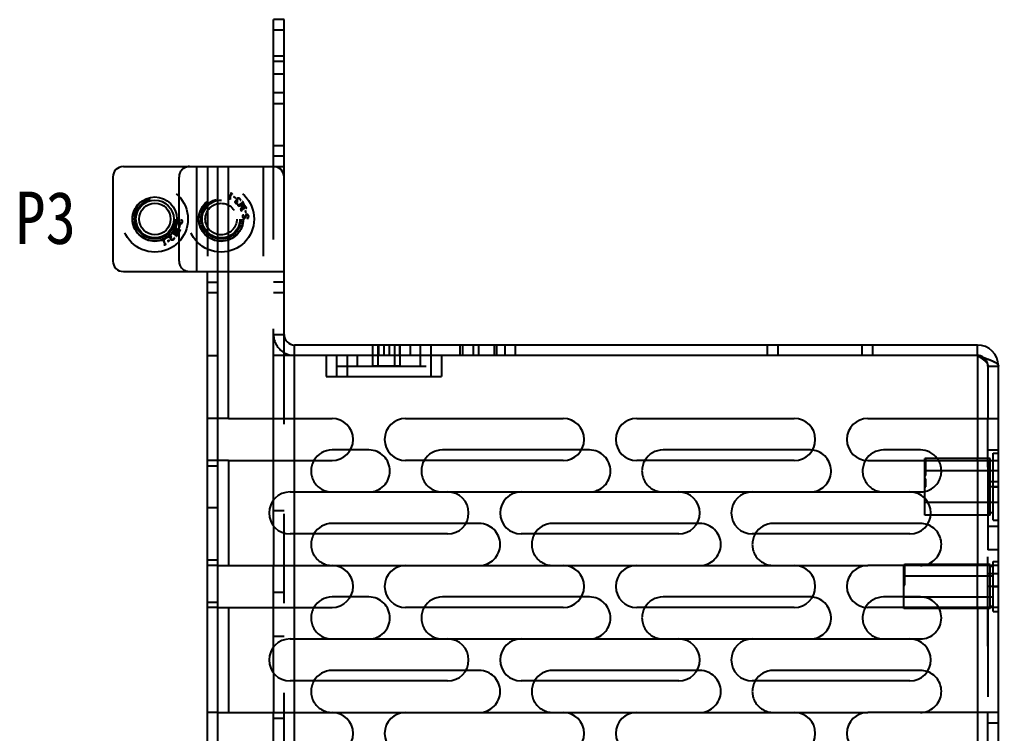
# Model space of a CAD drawing. Header units: millimetres. Extents: x 0 to 8948, y -1340 to 1100.
# Drawn here: x 6813.2 to 6906.4, y -700 to -632 of the extents above; entities that cross this region are included whole.
import ezdxf

# ---------------------------------------------------------------- set-up
doc = ezdxf.new("R2010")
doc.units = ezdxf.units.MM
doc.header["$LTSCALE"] = 85.25
doc.linetypes.add('HIDDEN', pattern=[0.2, 0.1, -0.1])
doc.layers.get('0').update_dxf_attribs({"linetype": 'CONTINUOUS'})
doc.layers.add('02___PRT_ALL_AXES', color=7, linetype='CONTINUOUS')
doc.layers.add('DEFAULT_2', color=8, linetype='HIDDEN')
doc.styles.get("Standard").update_dxf_attribs({"font": 'txt', "width": 0.85})

msp = doc.modelspace()

# ---------------------------------------------------------------- linework, layer by layer
at = {"color": 7, "linetype": 'Continuous'}
for p, q in [((6837.361, -645.996), (6837.361, -631.996)), ((6838.361, -631.996), (6837.361, -631.996)), ((6838.361, -632.996), (6837.361, -632.996)), ((6831.061, -750.996), (6831.061, -655.996)), ((6831.061, -656.996), (6832.061, -656.996)), ((6831.061, -657.996), (6832.061, -657.996)), ((6839.361, -663.996), (6839.361, -662.996)), ((6904.361, -663.996), (6904.361, -662.996)), ((6831.061, -663.996), (6832.061, -663.996)), ((6853.361, -663.996), (6842.361, -663.996)), ((6837.361, -673.996), (6837.361, -669.996)), ((6839.361, -673.996), (6839.361, -669.996)), ((6904.361, -669.996), (6904.361, -673.796)), ((6905.361, -673.996), (6905.361, -669.996)), ((6844.655, -672.996), (6842.932, -672.996)), ((6866.655, -672.996), (6853.432, -672.996)), ((6888.432, -672.996), (6874.432, -672.996)), ((6898.932, -672.996), (6895.432, -672.996)), ((6899.361, -673.996), (6899.361, -673.796)), ((6899.461, -673.798), (6899.361, -673.798)), ((6899.461, -673.81), (6899.361, -673.81)), ((6899.461, -673.855), (6899.361, -673.855)), ((6899.461, -673.885), (6899.361, -673.885)), ((6899.461, -673.81), (6899.461, -673.798)), ((6899.461, -673.885), (6899.461, -673.855)), ((6839.361, -680.996), (6839.361, -676.996)), ((6837.361, -680.229), (6837.361, -677.763)), ((6855.655, -679.996), (6842.932, -679.996)), ((6877.655, -679.996), (6863.932, -679.996)), ((6898.932, -679.996), (6884.932, -679.996)), ((6837.361, -687.996), (6837.361, -683.996)), ((6839.361, -687.996), (6839.361, -683.996)), ((6897.361, -685.996), (6897.361, -683.996)), ((6897.461, -684.445), (6897.361, -684.445)), ((6897.461, -684.534), (6897.361, -684.534)), ((6897.461, -684.758), (6897.361, -684.758)), ((6897.461, -684.534), (6897.461, -684.445)), ((6897.461, -684.897), (6897.461, -684.758)), ((6905.361, -687.996), (6905.361, -683.996)), ((6897.361, -684.886), (6897.461, -684.886)), ((6897.461, -684.897), (6897.361, -684.897)), ((6897.461, -685.156), (6897.361, -685.156)), ((6897.461, -685.275), (6897.361, -685.275)), ((6897.461, -685.275), (6897.461, -685.156)), ((6844.655, -686.996), (6842.932, -686.996)), ((6866.655, -686.996), (6853.432, -686.996)), ((6888.432, -686.996), (6874.432, -686.996)), ((6897.361, -686.996), (6895.432, -686.996)), ((6839.361, -694.996), (6839.361, -690.996)), ((6837.361, -694.229), (6837.361, -691.763)), ((6855.655, -693.996), (6842.932, -693.996)), ((6877.655, -693.996), (6863.932, -693.996)), ((6898.932, -693.996), (6884.932, -693.996)), ((6837.361, -701.996), (6837.361, -697.996)), ((6839.361, -701.996), (6839.361, -697.996)), ((6904.361, -697.996), (6904.361, -701.996)), ((6905.361, -701.996), (6905.361, -697.996))]:
    msp.add_line(p, q, dxfattribs=at)
at = {"color": 3, "linetype": 'Continuous'}
for p, q in [((6838.361, -663.996), (6838.361, -631.996)), ((6823.061, -645.996), (6837.361, -645.996)), ((6830.061, -655.996), (6830.061, -645.996)), ((6832.061, -883.996), (6832.061, -645.996)), ((6833.061, -669.996), (6833.061, -645.996)), ((6822.061, -646.996), (6822.061, -654.996)), ((6823.061, -655.996), (6832.061, -655.996)), ((6904.361, -662.996), (6839.361, -662.996)), ((6842.361, -663.996), (6838.361, -663.996)), ((6842.361, -663.996), (6842.361, -665.996)), ((6843.361, -663.996), (6843.361, -665.996)), ((6852.361, -665.996), (6852.361, -663.996)), ((6853.361, -663.996), (6853.361, -665.996)), ((6904.361, -663.996), (6853.361, -663.996)), ((6904.361, -663.996), (6904.361, -669.996)), ((6906.361, -867.996), (6906.361, -664.996)), ((6842.361, -665.996), (6853.361, -665.996)), ((6833.061, -669.996), (6832.061, -669.996)), ((6849.932, -669.996), (6864.932, -669.996)), ((6871.932, -669.996), (6886.932, -669.996)), ((6893.932, -669.996), (6906.361, -669.996)), ((6833.061, -673.996), (6832.061, -673.996)), ((6833.061, -673.996), (6833.061, -683.996)), ((6864.932, -673.996), (6849.932, -673.996)), ((6886.932, -673.996), (6871.932, -673.996)), ((6893.932, -673.996), (6906.361, -673.996)), ((6904.361, -673.996), (6904.361, -683.996)), ((6838.932, -676.996), (6853.932, -676.996)), ((6860.932, -676.996), (6875.932, -676.996)), ((6882.932, -676.996), (6897.932, -676.996)), ((6853.932, -680.996), (6838.932, -680.996)), ((6875.932, -680.996), (6860.932, -680.996)), ((6897.932, -680.996), (6882.932, -680.996)), ((6832.061, -683.996), (6842.932, -683.996)), ((6849.932, -683.996), (6864.932, -683.996)), ((6871.932, -683.996), (6886.932, -683.996)), ((6906.361, -683.996), (6893.932, -683.996)), ((6832.061, -687.996), (6842.932, -687.996)), ((6833.061, -687.996), (6833.061, -697.996)), ((6864.932, -687.996), (6849.932, -687.996)), ((6886.932, -687.996), (6871.932, -687.996)), ((6906.361, -687.996), (6893.932, -687.996)), ((6904.361, -687.996), (6904.361, -697.996)), ((6838.932, -690.996), (6853.932, -690.996)), ((6860.932, -690.996), (6875.932, -690.996)), ((6882.932, -690.996), (6897.932, -690.996)), ((6853.932, -694.996), (6838.932, -694.996)), ((6875.932, -694.996), (6860.932, -694.996)), ((6897.932, -694.996), (6882.932, -694.996)), ((6832.061, -697.996), (6842.932, -697.996)), ((6849.932, -697.996), (6864.932, -697.996)), ((6871.932, -697.996), (6886.932, -697.996)), ((6906.361, -697.996), (6893.932, -697.996))]:
    msp.add_line(p, q, dxfattribs=at)
at = {"color": 7, "linetype": 'Continuous'}
for radius in [1.8, 1.5]:
    msp.add_circle((6826.061, -650.996), radius, dxfattribs=at)
at = {"color": 3, "linetype": 'Continuous'}
for centre, radius, start, end in [((6823.061, -646.996), 1, 90, 180), ((6837.361, -646.996), 1, 0, 90), ((6823.061, -654.996), 1, 180, 270), ((6839.361, -661.996), 1, 180, 270), ((6904.361, -664.996), 2, 0, 90), ((6849.932, -671.996), 2, 90, 270), ((6864.932, -671.996), 2, 270, 90), ((6871.932, -671.996), 2, 90, 270), ((6886.932, -671.996), 2, 270, 90), ((6893.932, -671.996), 2, 90, 270), ((6838.932, -678.996), 2, 90, 270), ((6853.932, -678.996), 2, 270, 90), ((6860.932, -678.996), 2, 90, 270), ((6875.932, -678.996), 2, 270, 90), ((6882.932, -678.996), 2, 90, 270), ((6897.932, -678.996), 2, 270, 90), ((6842.932, -685.996), 2, 270, 90), ((6849.932, -685.996), 2, 90, 270), ((6864.932, -685.996), 2, 270, 90), ((6871.932, -685.996), 2, 90, 270), ((6886.932, -685.996), 2, 270, 90), ((6893.932, -685.996), 2, 90, 270), ((6838.932, -692.996), 2, 90, 270), ((6853.932, -692.996), 2, 270, 90), ((6860.932, -692.996), 2, 90, 270), ((6875.932, -692.996), 2, 270, 90), ((6882.932, -692.996), 2, 90, 270), ((6897.932, -692.996), 2, 270, 90), ((6842.932, -699.996), 2, 270, 90), ((6849.932, -699.996), 2, 90, 270), ((6864.932, -699.996), 2, 270, 90), ((6871.932, -699.996), 2, 90, 270), ((6886.932, -699.996), 2, 270, 90), ((6893.932, -699.996), 2, 90, 270)]:
    msp.add_arc(centre, radius, start, end, dxfattribs=at)
at = {"color": 7, "linetype": 'Continuous'}
for centre, radius, start, end in [((6839.361, -661.996), 2, 239.86467, 270), ((6904.361, -664.996), 1, 54.96851, 90), ((6842.932, -674.996), 2, 90, 149.87175), ((6853.432, -674.996), 2, 90, 149.87175), ((6874.432, -674.996), 2, 90, 149.87175), ((6888.432, -674.996), 2, 83.89912, 90), ((6895.432, -674.996), 2, 90, 149.2104), ((6898.932, -674.996), 2, 36.88198, 90), ((6842.932, -681.996), 2, 90, 149.87175), ((6863.932, -681.996), 2, 90, 149.87175), ((6884.932, -681.996), 2, 90, 149.87175), ((6898.932, -681.996), 2, 70.92194, 90), ((6842.932, -688.996), 2, 90, 149.87175), ((6853.432, -688.996), 2, 90, 149.87175), ((6874.432, -688.996), 2, 90, 149.87175), ((6888.432, -688.996), 2, 83.89912, 90), ((6895.432, -688.996), 2, 90, 149.2104), ((6842.932, -695.996), 2, 90, 149.87175), ((6863.932, -695.996), 2, 90, 149.87175), ((6884.932, -695.996), 2, 90, 149.87175), ((6898.932, -695.996), 2, 70.92194, 90)]:
    msp.add_arc(centre, radius, start, end, dxfattribs=at)
at = {"color": 3, "linetype": 'Continuous'}
msp.add_open_spline([(6904.361, -663.996), (6904.617, -664.077), (6905.094, -664.23), (6905.651, -664.431), (6906.012, -664.609), (6906.23, -664.746), (6906.361, -664.898), (6906.361, -664.996)], degree=3, knots=[0, 0, 0, 0, 0.35088, 0.653899, 0.775209, 0.872442, 1, 1, 1, 1], dxfattribs=at)
at = {"layer": '02___PRT_ALL_AXES', "color": 8, "linetype": 'HIDDEN'}
for p, q in [((6837.361, -638.946), (6837.361, -635.446)), ((6837.361, -635.446), (6838.361, -635.446)), ((6838.361, -638.946), (6838.361, -635.446)), ((6838.361, -637.196), (6837.361, -637.196)), ((6837.361, -638.946), (6838.361, -638.946)), ((6837.361, -639.996), (6838.361, -639.996)), ((6846.811, -664.996), (6846.811, -662.996)), ((6849.411, -662.996), (6846.812, -662.996)), ((6847.311, -664.996), (6847.311, -662.996)), ((6847.861, -662.996), (6847.861, -663.996)), ((6848.361, -662.996), (6848.361, -663.996)), ((6848.911, -664.996), (6848.911, -662.996)), ((6849.411, -664.996), (6849.411, -662.996)), ((6855.111, -663.996), (6855.111, -662.996)), ((6858.611, -662.996), (6855.112, -662.996)), ((6856.861, -662.996), (6856.861, -663.996)), ((6858.611, -663.996), (6858.611, -662.996)), ((6849.411, -663.996), (6846.811, -663.996)), ((6858.611, -663.996), (6855.112, -663.996)), ((6849.411, -664.996), (6846.811, -664.996)), ((6832.061, -669.996), (6831.061, -669.996)), ((6905.361, -793.996), (6905.361, -672.996)), ((6905.361, -672.996), (6906.361, -672.996)), ((6906.361, -793.996), (6906.361, -672.996)), ((6832.061, -673.996), (6831.061, -673.996)), ((6831.061, -687.496), (6831.061, -674.496)), ((6831.061, -674.496), (6832.061, -674.496)), ((6832.061, -687.496), (6832.061, -674.496)), ((6905.561, -673.796), (6905.361, -673.796)), ((6899.361, -677.607), (6899.361, -674.996)), ((6906.361, -674.996), (6899.361, -674.996)), ((6905.361, -675.996), (6906.361, -675.996)), ((6906.361, -676.496), (6905.361, -676.496)), ((6906.361, -677.996), (6899.361, -677.996)), ((6832.061, -678.496), (6831.061, -678.496)), ((6905.561, -679.196), (6899.921, -679.196)), ((6905.361, -680.246), (6906.361, -680.246)), ((6906.361, -682.496), (6905.361, -682.496)), ((6832.061, -683.496), (6831.061, -683.496)), ((6905.561, -683.901), (6897.461, -683.901)), ((6905.561, -688.091), (6905.561, -683.901)), ((6905.361, -684.746), (6906.361, -684.746)), ((6905.861, -684.101), (6905.561, -684.101)), ((6905.861, -687.891), (6905.861, -684.101)), ((6897.361, -685.996), (6897.361, -684.996)), ((6897.361, -684.996), (6906.361, -684.996)), ((6906.361, -685.996), (6905.361, -685.996)), ((6831.061, -687.496), (6832.061, -687.496)), ((6897.361, -686.996), (6906.361, -686.996)), ((6897.361, -688.091), (6897.361, -687.996)), ((6905.561, -688.091), (6897.361, -688.091)), ((6905.861, -687.891), (6905.561, -687.891)), ((6905.361, -698.996), (6906.361, -698.996))]:
    msp.add_line(p, q, dxfattribs=at)
at = {"layer": '02___PRT_ALL_AXES', "color": 3, "linetype": 'Continuous'}
for p, q in [((6833.061, -669.996), (6842.932, -669.996)), ((6833.061, -673.996), (6842.932, -673.996))]:
    msp.add_line(p, q, dxfattribs=at)
at = {"layer": '02___PRT_ALL_AXES', "color": 7, "linetype": 'Continuous'}
for p, q in [((6905.361, -673.796), (6899.361, -673.796)), ((6899.361, -679.196), (6899.361, -677.607)), ((6899.921, -679.196), (6899.361, -679.196)), ((6897.361, -687.996), (6897.361, -685.996))]:
    msp.add_line(p, q, dxfattribs=at)
at = {"layer": '02___PRT_ALL_AXES', "color": 3, "linetype": 'Continuous'}
msp.add_circle((6826.061, -650.996), 2.1, dxfattribs=at)
at = {"layer": '02___PRT_ALL_AXES', "color": 8, "linetype": 'HIDDEN'}
msp.add_circle((6832.361, -650.996), 2.1, dxfattribs=at)
at = {"layer": '02___PRT_ALL_AXES', "color": 3, "linetype": 'Continuous'}
msp.add_arc((6842.932, -671.996), 2, 270, 90, dxfattribs=at)
at = {"layer": 'DEFAULT_2', "color": 8, "linetype": 'HIDDEN'}
for p, q in [((6838.361, -635.996), (6837.361, -635.996)), ((6837.361, -643.996), (6838.361, -643.996)), ((6838.361, -644.996), (6837.361, -644.996)), ((6831.061, -645.996), (6831.061, -655.996)), ((6836.361, -645.996), (6836.361, -655.996)), ((6837.361, -669.996), (6837.361, -645.996)), ((6837.361, -645.996), (6838.361, -645.996)), ((6828.361, -654.996), (6828.361, -646.996)), ((6833.252, -648.52), (6833.246, -648.534)), ((6833.298, -648.602), (6833.097, -649.084)), ((6833.097, -649.084), (6833.125, -649.096)), ((6833.181, -649.04), (6833.353, -648.625)), ((6833.308, -649.017), (6833.181, -649.04)), ((6833.246, -648.534), (6833.282, -648.556)), ((6833.313, -649.038), (6833.308, -649.017)), ((6833.396, -648.605), (6833.443, -648.615)), ((6833.443, -648.615), (6833.448, -648.602)), ((6833.58, -648.849), (6833.56, -648.882)), ((6833.56, -648.882), (6833.742, -648.996)), ((6833.763, -648.963), (6833.58, -648.849)), ((6833.742, -648.996), (6833.763, -648.963)), ((6833.973, -649.306), (6833.978, -649.287)), ((6834.404, -649.452), (6834.051, -649.665)), ((6834.208, -649.196), (6834.225, -649.19)), ((6834.42, -649.321), (6834.408, -649.329)), ((6834.408, -649.329), (6834.434, -649.403)), ((6833.926, -649.483), (6833.92, -649.465)), ((6833.942, -649.61), (6833.929, -649.618)), ((6833.981, -649.653), (6833.942, -649.61)), ((6834.018, -649.764), (6834.499, -649.689)), ((6834.082, -649.727), (6834.446, -649.508)), ((6834.619, -649.642), (6834.082, -649.727)), ((6834.499, -649.689), (6834.217, -650.094)), ((6834.279, -650.129), (6834.619, -649.642)), ((6834.681, -649.887), (6834.279, -650.129)), ((6834.283, -650.157), (6834.694, -649.91)), ((6834.317, -650.233), (6834.283, -650.157)), ((6834.305, -650.241), (6834.317, -650.233)), ((6834.504, -649.51), (6834.542, -649.551)), ((6834.542, -649.551), (6834.554, -649.544)), ((6834.696, -650.194), (6834.659, -650.205)), ((6834.659, -650.205), (6834.721, -650.411)), ((6834.683, -649.756), (6834.67, -649.764)), ((6834.67, -649.764), (6834.705, -649.84)), ((6834.759, -650.4), (6834.696, -650.194)), ((6834.758, -649.927), (6834.792, -649.965)), ((6834.792, -649.965), (6834.804, -649.958)), ((6828.527, -651.087), (6828.526, -651.1)), ((6828.663, -651.092), (6828.527, -651.087)), ((6834.526, -650.625), (6834.422, -650.633)), ((6834.526, -650.626), (6834.527, -650.637)), ((6834.721, -650.411), (6834.759, -650.4)), ((6834.827, -650.904), (6834.826, -650.891)), ((6834.827, -650.904), (6834.963, -650.9)), ((6828.199, -652.303), (6827.718, -652.227)), ((6827.917, -651.897), (6828.199, -652.303)), ((6828.319, -652.35), (6827.979, -651.862)), ((6827.979, -651.862), (6828.381, -652.104)), ((6827.983, -651.834), (6828.017, -651.758)), ((6828.394, -652.082), (6827.983, -651.834)), ((6828.017, -651.758), (6828.005, -651.751)), ((6828.122, -651.358), (6828.226, -651.366)), ((6828.226, -651.366), (6828.227, -651.354)), ((6828.421, -651.58), (6828.359, -651.786)), ((6828.359, -651.786), (6828.396, -651.798)), ((6828.405, -652.151), (6828.37, -652.228)), ((6828.37, -652.228), (6828.383, -652.235)), ((6828.396, -651.798), (6828.459, -651.591)), ((6828.459, -651.591), (6828.421, -651.58)), ((6828.492, -652.026), (6828.458, -652.064)), ((6828.504, -652.033), (6828.492, -652.026)), ((6826.825, -652.896), (6826.797, -652.907)), ((6826.797, -652.907), (6826.998, -653.389)), ((6827.053, -653.366), (6826.881, -652.952)), ((6826.881, -652.952), (6827.008, -652.975)), ((6827.008, -652.975), (6827.013, -652.954)), ((6827.442, -652.996), (6827.26, -653.11)), ((6827.26, -653.11), (6827.28, -653.143)), ((6827.28, -653.143), (6827.463, -653.029)), ((6827.463, -653.029), (6827.442, -652.996)), ((6827.62, -652.527), (6827.626, -652.509)), ((6827.629, -652.374), (6827.642, -652.381)), ((6827.642, -652.381), (6827.681, -652.339)), ((6827.678, -652.705), (6827.673, -652.685)), ((6827.751, -652.327), (6828.104, -652.54)), ((6828.146, -652.483), (6827.782, -652.264)), ((6827.782, -652.264), (6828.319, -652.35)), ((6827.925, -652.802), (6827.908, -652.795)), ((6828.134, -652.589), (6828.108, -652.663)), ((6828.108, -652.663), (6828.12, -652.67)), ((6828.242, -652.44), (6828.204, -652.481)), ((6828.254, -652.448), (6828.242, -652.44)), ((6826.982, -653.435), (6826.946, -653.458)), ((6826.946, -653.458), (6826.952, -653.471)), ((6827.143, -653.376), (6827.096, -653.387)), ((6827.148, -653.39), (6827.143, -653.376)), ((6832.061, -655.996), (6838.361, -655.996)), ((6838.361, -656.996), (6837.361, -656.996)), ((6837.361, -657.996), (6838.361, -657.996)), ((6837.361, -661.996), (6838.361, -661.996)), ((6847.361, -662.996), (6847.361, -663.996)), ((6848.361, -662.996), (6848.361, -663.996)), ((6849.361, -662.996), (6849.361, -663.996)), ((6850.361, -662.996), (6850.361, -663.996)), ((6851.361, -664.996), (6851.361, -662.996)), ((6852.361, -663.996), (6852.361, -662.996)), ((6855.361, -662.996), (6855.361, -663.996)), ((6856.361, -662.996), (6856.361, -663.996)), ((6858.361, -662.996), (6858.361, -663.996)), ((6859.361, -662.996), (6859.361, -663.996)), ((6860.361, -662.996), (6860.361, -663.996)), ((6884.361, -662.996), (6884.361, -663.996)), ((6885.361, -662.996), (6885.361, -663.996)), ((6893.361, -662.996), (6893.361, -663.996)), ((6894.361, -662.996), (6894.361, -663.996)), ((6838.361, -663.996), (6837.361, -663.996)), ((6838.361, -823.996), (6838.361, -663.996)), ((6839.361, -669.996), (6839.361, -663.996)), ((6844.361, -663.996), (6844.361, -665.996)), ((6845.361, -664.996), (6845.361, -663.996)), ((6843.361, -664.996), (6852.361, -664.996)), ((6905.361, -664.996), (6905.361, -669.996)), ((6905.361, -664.996), (6906.361, -664.996)), ((6846.432, -672.996), (6844.655, -672.996)), ((6867.432, -672.996), (6866.655, -672.996)), ((6905.861, -679.696), (6905.861, -673.296)), ((6905.861, -673.296), (6906.361, -673.296)), ((6832.061, -673.996), (6831.061, -673.996)), ((6837.361, -677.763), (6837.361, -673.996)), ((6839.361, -676.996), (6839.361, -673.996)), ((6899.461, -673.802), (6899.361, -673.802)), ((6899.461, -673.814), (6899.361, -673.814)), ((6899.361, -673.909), (6899.461, -673.909)), ((6899.361, -676.496), (6899.361, -673.996)), ((6899.361, -674.108), (6899.461, -674.108)), ((6899.361, -674.112), (6899.461, -674.112)), ((6899.361, -674.114), (6899.461, -674.114)), ((6899.461, -674.137), (6899.361, -674.137)), ((6899.361, -674.145), (6899.461, -674.145)), ((6899.361, -674.189), (6899.461, -674.189)), ((6899.361, -674.202), (6899.461, -674.202)), ((6899.361, -674.205), (6899.461, -674.205)), ((6899.361, -674.217), (6899.461, -674.217)), ((6899.461, -674.229), (6899.361, -674.229)), ((6899.361, -674.241), (6899.461, -674.241)), ((6899.361, -674.243), (6899.461, -674.243)), ((6899.361, -674.286), (6899.461, -674.286)), ((6899.361, -674.305), (6899.461, -674.305)), ((6899.361, -674.365), (6899.461, -674.365)), ((6899.361, -674.377), (6899.461, -674.377)), ((6899.361, -674.417), (6899.461, -674.417)), ((6899.361, -674.434), (6899.461, -674.434)), ((6899.361, -674.475), (6899.461, -674.475)), ((6899.361, -674.51), (6899.461, -674.51)), ((6899.361, -674.522), (6899.461, -674.522)), ((6899.361, -674.561), (6899.461, -674.561)), ((6899.361, -674.561), (6899.461, -674.561)), ((6899.361, -674.576), (6899.461, -674.576)), ((6899.361, -674.595), (6899.461, -674.595)), ((6899.361, -674.604), (6899.461, -674.604)), ((6899.361, -674.615), (6899.461, -674.615)), ((6899.461, -673.855), (6899.461, -673.81)), ((6899.461, -675.413), (6899.461, -673.885)), ((6904.361, -673.996), (6904.361, -673.796)), ((6905.361, -673.996), (6905.361, -683.996)), ((6905.561, -679.196), (6905.561, -673.796)), ((6899.361, -674.634), (6899.461, -674.634)), ((6899.361, -674.646), (6899.461, -674.646)), ((6899.361, -674.649), (6899.461, -674.649)), ((6899.361, -674.651), (6899.461, -674.651)), ((6899.361, -674.656), (6899.461, -674.656)), ((6899.361, -674.677), (6899.461, -674.677)), ((6899.361, -674.709), (6899.461, -674.709)), ((6899.361, -674.711), (6899.461, -674.711)), ((6899.361, -674.727), (6899.461, -674.727)), ((6899.361, -674.739), (6899.461, -674.739)), ((6899.361, -674.744), (6899.461, -674.744)), ((6899.361, -674.764), (6899.461, -674.764)), ((6899.361, -674.778), (6899.461, -674.778)), ((6899.361, -674.778), (6899.461, -674.778)), ((6899.361, -674.786), (6899.461, -674.786)), ((6899.361, -674.822), (6899.461, -674.822)), ((6899.361, -674.824), (6899.461, -674.824)), ((6899.361, -674.836), (6899.461, -674.836)), ((6899.361, -674.836), (6899.461, -674.836)), ((6899.361, -674.854), (6899.461, -674.854)), ((6899.361, -674.855), (6899.461, -674.855)), ((6899.361, -674.901), (6899.461, -674.901)), ((6899.361, -674.926), (6899.461, -674.926)), ((6899.361, -674.931), (6899.461, -674.931)), ((6899.361, -674.935), (6899.461, -674.935)), ((6899.361, -674.967), (6899.461, -674.967)), ((6899.361, -674.969), (6899.461, -674.969)), ((6899.361, -674.984), (6899.461, -674.984)), ((6899.361, -675), (6899.461, -675)), ((6899.361, -675.005), (6899.461, -675.005)), ((6899.361, -675.021), (6899.461, -675.021)), ((6899.361, -675.027), (6899.461, -675.027)), ((6899.361, -675.028), (6899.461, -675.028)), ((6899.361, -675.032), (6899.461, -675.032)), ((6899.361, -675.05), (6899.461, -675.05)), ((6899.361, -675.083), (6899.461, -675.083)), ((6899.361, -675.093), (6899.461, -675.093)), ((6899.361, -675.106), (6899.461, -675.106)), ((6899.361, -675.113), (6899.461, -675.113)), ((6899.361, -675.127), (6899.461, -675.127)), ((6899.361, -675.174), (6899.461, -675.174)), ((6899.361, -675.178), (6899.461, -675.178)), ((6899.361, -675.203), (6899.461, -675.203)), ((6899.361, -675.213), (6899.461, -675.213)), ((6899.361, -675.227), (6899.461, -675.227)), ((6899.361, -675.237), (6899.461, -675.237)), ((6899.361, -675.261), (6899.461, -675.261)), ((6899.361, -675.266), (6899.461, -675.266)), ((6899.361, -675.313), (6899.461, -675.313)), ((6899.361, -675.347), (6899.461, -675.347)), ((6899.361, -675.408), (6899.461, -675.408)), ((6899.361, -675.413), (6899.461, -675.413)), ((6899.361, -675.735), (6899.461, -675.735)), ((6899.461, -675.746), (6899.361, -675.746)), ((6899.361, -675.758), (6899.461, -675.758)), ((6899.461, -675.864), (6899.361, -675.864)), ((6899.361, -676.344), (6899.461, -676.344)), ((6899.361, -676.466), (6899.461, -676.466)), ((6899.461, -676.49), (6899.461, -675.735)), ((6853.932, -676.996), (6860.932, -676.996)), ((6875.932, -676.996), (6882.932, -676.996)), ((6897.932, -676.996), (6898.932, -676.996)), ((6899.361, -676.49), (6899.461, -676.49)), ((6905.861, -676.496), (6906.361, -676.496)), ((6838.361, -678.776), (6837.361, -678.776)), ((6905.861, -678.996), (6905.561, -678.996)), ((6856.932, -679.996), (6855.655, -679.996)), ((6877.932, -679.996), (6877.655, -679.996)), ((6905.861, -679.696), (6906.361, -679.696)), ((6837.361, -680.229), (6837.361, -683.996)), ((6839.361, -683.996), (6839.361, -680.996)), ((6897.361, -683.925), (6897.361, -683.996)), ((6897.461, -683.925), (6897.361, -683.925)), ((6897.461, -684.445), (6897.461, -683.901)), ((6905.861, -688.371), (6905.861, -683.621)), ((6905.861, -683.621), (6906.361, -683.621)), ((6832.061, -683.996), (6831.061, -683.996)), ((6842.932, -683.996), (6849.932, -683.996)), ((6864.932, -683.996), (6871.932, -683.996)), ((6886.932, -683.996), (6893.932, -683.996)), ((6897.461, -683.946), (6897.361, -683.946)), ((6897.361, -683.998), (6897.461, -683.998)), ((6897.361, -684.014), (6897.461, -684.014)), ((6897.361, -684.018), (6897.461, -684.018)), ((6897.361, -684.467), (6897.461, -684.467)), ((6897.361, -684.5), (6897.461, -684.5)), ((6897.361, -684.505), (6897.461, -684.505)), ((6897.361, -684.526), (6897.461, -684.526)), ((6897.361, -684.53), (6897.461, -684.53)), ((6897.361, -684.534), (6897.461, -684.534)), ((6897.361, -684.551), (6897.461, -684.551)), ((6897.361, -684.614), (6897.461, -684.614)), ((6897.361, -684.618), (6897.461, -684.618)), ((6897.361, -684.646), (6897.461, -684.646)), ((6897.361, -684.647), (6897.461, -684.647)), ((6897.361, -684.657), (6897.461, -684.657)), ((6897.361, -684.66), (6897.461, -684.66)), ((6897.361, -684.672), (6897.461, -684.672)), ((6897.361, -684.674), (6897.461, -684.674)), ((6897.361, -684.675), (6897.461, -684.675)), ((6897.361, -684.677), (6897.461, -684.677)), ((6897.361, -684.682), (6897.461, -684.682)), ((6897.361, -684.706), (6897.461, -684.706)), ((6897.361, -684.713), (6897.461, -684.713)), ((6897.361, -684.717), (6897.461, -684.717)), ((6897.361, -684.725), (6897.461, -684.725)), ((6897.361, -684.737), (6897.461, -684.737)), ((6897.361, -684.741), (6897.461, -684.741)), ((6897.361, -684.743), (6897.461, -684.743)), ((6897.361, -684.761), (6897.461, -684.761)), ((6897.361, -684.77), (6897.461, -684.77)), ((6897.361, -684.778), (6897.461, -684.778)), ((6897.361, -684.794), (6897.461, -684.794)), ((6897.361, -684.796), (6897.461, -684.796)), ((6897.361, -684.83), (6897.461, -684.83)), ((6897.361, -684.838), (6897.461, -684.838)), ((6897.361, -684.844), (6897.461, -684.844)), ((6897.361, -684.862), (6897.461, -684.862)), ((6897.461, -684.758), (6897.461, -684.534)), ((6904.361, -687.996), (6904.361, -683.996)), ((6897.361, -684.875), (6897.461, -684.875)), ((6897.361, -684.883), (6897.461, -684.883)), ((6897.361, -684.884), (6897.461, -684.884)), ((6897.361, -684.888), (6897.461, -684.888)), ((6897.361, -684.899), (6897.461, -684.899)), ((6897.361, -684.902), (6897.461, -684.902)), ((6897.361, -684.955), (6897.461, -684.955)), ((6897.361, -684.97), (6897.461, -684.97)), ((6897.361, -685.055), (6897.461, -685.055)), ((6897.361, -685.057), (6897.461, -685.057)), ((6897.361, -685.085), (6897.461, -685.085)), ((6897.361, -685.125), (6897.461, -685.125)), ((6897.361, -685.153), (6897.461, -685.153)), ((6897.361, -685.155), (6897.461, -685.155)), ((6897.361, -685.157), (6897.461, -685.157)), ((6897.361, -685.162), (6897.461, -685.162)), ((6897.361, -685.173), (6897.461, -685.173)), ((6897.361, -685.182), (6897.461, -685.182)), ((6897.361, -685.187), (6897.461, -685.187)), ((6897.361, -685.217), (6897.461, -685.217)), ((6897.461, -685.251), (6897.361, -685.251)), ((6897.361, -685.257), (6897.461, -685.257)), ((6897.361, -685.259), (6897.461, -685.259)), ((6897.361, -685.264), (6897.461, -685.264)), ((6897.361, -685.269), (6897.461, -685.269)), ((6897.361, -685.273), (6897.461, -685.273)), ((6897.361, -685.275), (6897.461, -685.275)), ((6897.361, -685.314), (6897.461, -685.314)), ((6897.361, -685.319), (6897.461, -685.319)), ((6897.461, -685.334), (6897.361, -685.334)), ((6897.361, -685.344), (6897.461, -685.344)), ((6897.361, -685.355), (6897.461, -685.355)), ((6897.361, -685.371), (6897.461, -685.371)), ((6897.361, -685.375), (6897.461, -685.375)), ((6897.361, -685.387), (6897.461, -685.387)), ((6897.361, -685.437), (6897.461, -685.437)), ((6897.361, -685.448), (6897.461, -685.448)), ((6897.361, -685.453), (6897.461, -685.453)), ((6897.361, -685.464), (6897.461, -685.464)), ((6897.361, -685.508), (6897.461, -685.508)), ((6897.361, -685.514), (6897.461, -685.514)), ((6897.361, -685.526), (6897.461, -685.526)), ((6897.361, -685.556), (6897.461, -685.556)), ((6897.361, -685.558), (6897.461, -685.558)), ((6897.361, -685.569), (6897.461, -685.569)), ((6897.361, -685.574), (6897.461, -685.574)), ((6897.361, -685.577), (6897.461, -685.577)), ((6897.361, -685.587), (6897.461, -685.587)), ((6897.361, -685.628), (6897.461, -685.628)), ((6897.361, -685.644), (6897.461, -685.644)), ((6897.361, -685.647), (6897.461, -685.647)), ((6897.361, -685.651), (6897.461, -685.651)), ((6897.361, -685.667), (6897.461, -685.667)), ((6897.361, -685.69), (6897.461, -685.69)), ((6897.361, -685.703), (6897.461, -685.703)), ((6897.361, -685.704), (6897.461, -685.704)), ((6897.361, -685.708), (6897.461, -685.708)), ((6897.361, -685.719), (6897.461, -685.719)), ((6897.361, -685.747), (6897.461, -685.747)), ((6897.361, -685.749), (6897.461, -685.749)), ((6897.361, -685.758), (6897.461, -685.758)), ((6897.361, -685.763), (6897.461, -685.763)), ((6897.361, -685.765), (6897.461, -685.765)), ((6897.361, -685.788), (6897.461, -685.788)), ((6897.461, -685.156), (6897.461, -684.897)), ((6897.461, -685.869), (6897.461, -685.275)), ((6838.361, -686.576), (6837.361, -686.576)), ((6897.361, -685.799), (6897.461, -685.799)), ((6897.361, -685.835), (6897.461, -685.835)), ((6897.361, -685.838), (6897.461, -685.838)), ((6897.361, -685.865), (6897.461, -685.865)), ((6897.361, -685.869), (6897.461, -685.869)), ((6905.861, -685.996), (6906.361, -685.996)), ((6846.432, -686.996), (6844.655, -686.996)), ((6867.432, -686.996), (6866.655, -686.996)), ((6898.932, -686.996), (6897.361, -686.996)), ((6832.061, -687.996), (6831.061, -687.996)), ((6837.361, -691.763), (6837.361, -687.996)), ((6839.361, -690.996), (6839.361, -687.996)), ((6905.361, -687.996), (6905.361, -697.996)), ((6905.861, -688.371), (6906.361, -688.371)), ((6838.361, -690.776), (6837.361, -690.776)), ((6853.932, -690.996), (6860.932, -690.996)), ((6875.932, -690.996), (6882.932, -690.996)), ((6897.932, -690.996), (6898.932, -690.996)), ((6856.932, -693.996), (6855.655, -693.996)), ((6877.932, -693.996), (6877.655, -693.996)), ((6837.361, -694.229), (6837.361, -697.996)), ((6839.361, -697.996), (6839.361, -694.996)), ((6832.061, -697.996), (6831.061, -697.996)), ((6838.361, -698.576), (6837.361, -698.576)), ((6842.932, -697.996), (6849.932, -697.996)), ((6864.932, -697.996), (6871.932, -697.996)), ((6886.932, -697.996), (6893.932, -697.996))]:
    msp.add_line(p, q, dxfattribs=at)
for centre, radius in [((6826.061, -650.996), 3.15), ((6832.361, -650.996), 3.15), ((6826.061, -650.996), 2.125), ((6826.061, -650.996), 1.9), ((6832.361, -650.996), 2.125), ((6832.361, -650.996), 1.9), ((6832.361, -650.996), 1.8), ((6832.361, -650.996), 1.5)]:
    msp.add_circle(centre, radius, dxfattribs=at)
for centre, radius, start, end in [((6829.361, -646.996), 1, 90, 180), ((6832.743, -650.429), 1.438, 27.53662, 31.08982), ((6826.443, -651.563), 1.438, 328.91018, 332.46337), ((6829.361, -654.996), 1, 180, 270), ((6839.361, -661.996), 2, 180, 239.86467), ((6904.361, -664.996), 1, 0, 54.96851), ((6846.432, -674.996), 2, 270, 90), ((6867.432, -674.996), 2, 270, 90), ((6888.432, -674.996), 2, 270, 83.89912), ((6842.932, -674.996), 2, 149.87175, 270), ((6853.432, -674.996), 2, 149.87175, 270), ((6874.432, -674.996), 2, 149.87175, 270), ((6895.432, -674.996), 2, 149.2104, 270), ((6898.932, -674.996), 2, 270, 36.88198), ((6856.932, -681.996), 2, 270, 90), ((6877.932, -681.996), 2, 270, 90), ((6898.932, -681.996), 2, 270, 70.92194), ((6842.932, -681.996), 2, 149.87175, 270), ((6863.932, -681.996), 2, 149.87175, 270), ((6884.932, -681.996), 2, 149.87175, 270), ((6846.432, -688.996), 2, 270, 90), ((6867.432, -688.996), 2, 270, 90), ((6888.432, -688.996), 2, 270, 83.89912), ((6898.932, -688.996), 2, 270, 90), ((6842.932, -688.996), 2, 149.87175, 270), ((6853.432, -688.996), 2, 149.87175, 270), ((6874.432, -688.996), 2, 149.87175, 270), ((6895.432, -688.996), 2, 149.2104, 270), ((6856.932, -695.996), 2, 270, 90), ((6877.932, -695.996), 2, 270, 90), ((6898.932, -695.996), 2, 270, 70.92194), ((6842.932, -695.996), 2, 149.87175, 270), ((6863.932, -695.996), 2, 149.87175, 270), ((6884.932, -695.996), 2, 149.87175, 270)]:
    msp.add_arc(centre, radius, start, end, dxfattribs=at)
for points in [[(6833.349, -648.564), (6833.313, -648.549), (6833.281, -648.534), (6833.252, -648.52)], [(6833.125, -649.096), (6833.201, -649.066), (6833.264, -649.047), (6833.313, -649.038)], [(6833.282, -648.556), (6833.301, -648.568), (6833.306, -648.583), (6833.298, -648.602)], [(6833.448, -648.602), (6833.419, -648.592), (6833.386, -648.579), (6833.349, -648.564)], [(6833.353, -648.625), (6833.361, -648.607), (6833.375, -648.6), (6833.396, -648.605)], [(6833.7, -649.319), (6833.684, -649.337), (6833.679, -649.36), (6833.683, -649.39)], [(6833.683, -649.39), (6833.687, -649.42), (6833.701, -649.447), (6833.726, -649.469)], [(6833.763, -649.285), (6833.737, -649.29), (6833.716, -649.302), (6833.7, -649.319)], [(6833.743, -649.391), (6833.741, -649.369), (6833.748, -649.348), (6833.764, -649.329)], [(6833.774, -649.449), (6833.755, -649.433), (6833.745, -649.413), (6833.743, -649.391)], [(6833.865, -649.284), (6833.823, -649.28), (6833.79, -649.28), (6833.763, -649.285)], [(6833.764, -649.329), (6833.787, -649.304), (6833.84, -649.296), (6833.922, -649.304)], [(6833.84, -649.479), (6833.814, -649.475), (6833.792, -649.466), (6833.774, -649.449)], [(6833.858, -649.074), (6833.827, -649.107), (6833.812, -649.144), (6833.813, -649.183)], [(6833.813, -649.183), (6833.813, -649.223), (6833.831, -649.256), (6833.865, -649.284)], [(6834.004, -649.004), (6833.946, -649.007), (6833.897, -649.03), (6833.858, -649.074)], [(6833.906, -649.264), (6833.884, -649.244), (6833.875, -649.219), (6833.878, -649.187)], [(6833.878, -649.187), (6833.881, -649.155), (6833.894, -649.125), (6833.92, -649.097)], [(6833.978, -649.287), (6833.947, -649.286), (6833.922, -649.279), (6833.906, -649.264)], [(6833.92, -649.097), (6833.951, -649.062), (6833.988, -649.043), (6834.03, -649.038)], [(6833.922, -649.304), (6833.94, -649.306), (6833.957, -649.307), (6833.973, -649.306)], [(6834.164, -649.067), (6834.116, -649.023), (6834.063, -649.002), (6834.004, -649.004)], [(6834.03, -649.038), (6834.073, -649.033), (6834.108, -649.043), (6834.135, -649.068)], [(6834.135, -649.068), (6834.152, -649.083), (6834.165, -649.112), (6834.173, -649.154)], [(6834.225, -649.142), (6834.215, -649.12), (6834.195, -649.095), (6834.164, -649.067)], [(6834.173, -649.154), (6834.176, -649.171), (6834.181, -649.183), (6834.189, -649.19)], [(6834.189, -649.19), (6834.194, -649.194), (6834.201, -649.197), (6834.208, -649.196)], [(6834.225, -649.19), (6834.235, -649.179), (6834.234, -649.163), (6834.225, -649.142)], [(6834.435, -649.428), (6834.431, -649.434), (6834.421, -649.442), (6834.404, -649.452)], [(6834.485, -649.434), (6834.47, -649.41), (6834.449, -649.372), (6834.42, -649.321)], [(6834.434, -649.403), (6834.439, -649.413), (6834.438, -649.422), (6834.435, -649.428)], [(6834.554, -649.544), (6834.528, -649.503), (6834.505, -649.466), (6834.485, -649.434)], [(6833.726, -649.469), (6833.755, -649.495), (6833.785, -649.507), (6833.817, -649.509)], [(6833.817, -649.509), (6833.849, -649.511), (6833.885, -649.502), (6833.926, -649.483)], [(6833.92, -649.465), (6833.893, -649.477), (6833.866, -649.482), (6833.84, -649.479)], [(6833.929, -649.618), (6833.944, -649.639), (6833.959, -649.662), (6833.974, -649.687)], [(6834.014, -649.676), (6834.004, -649.674), (6833.994, -649.666), (6833.981, -649.653)], [(6834.051, -649.665), (6834.036, -649.673), (6834.024, -649.678), (6834.014, -649.676)], [(6834.217, -650.094), (6834.226, -650.107), (6834.241, -650.13), (6834.262, -650.165)], [(6834.262, -650.165), (6834.287, -650.206), (6834.301, -650.231), (6834.305, -650.241)], [(6834.446, -649.508), (6834.462, -649.499), (6834.473, -649.494), (6834.479, -649.494)], [(6834.479, -649.494), (6834.487, -649.494), (6834.495, -649.5), (6834.504, -649.51)], [(6834.705, -649.84), (6834.713, -649.857), (6834.706, -649.872), (6834.681, -649.887)], [(6834.741, -649.858), (6834.719, -649.822), (6834.7, -649.788), (6834.683, -649.756)], [(6834.694, -649.91), (6834.707, -649.902), (6834.717, -649.899), (6834.724, -649.9)], [(6834.724, -649.9), (6834.731, -649.901), (6834.743, -649.91), (6834.758, -649.927)], [(6834.804, -649.958), (6834.778, -649.918), (6834.757, -649.885), (6834.741, -649.858)], [(6828.097, -651.223), (6828.091, -651.276), (6828.1, -651.321), (6828.122, -651.358)], [(6828.152, -651.098), (6828.121, -651.128), (6828.102, -651.17), (6828.097, -651.223)], [(6828.227, -651.354), (6828.15, -651.328), (6828.115, -651.28), (6828.123, -651.211)], [(6828.123, -651.211), (6828.126, -651.179), (6828.139, -651.152), (6828.16, -651.132)], [(6828.263, -651.06), (6828.221, -651.055), (6828.184, -651.068), (6828.152, -651.098)], [(6828.16, -651.132), (6828.181, -651.112), (6828.204, -651.104), (6828.229, -651.107)], [(6828.229, -651.107), (6828.249, -651.109), (6828.267, -651.119), (6828.281, -651.139)], [(6828.351, -651.106), (6828.327, -651.079), (6828.297, -651.064), (6828.263, -651.06)], [(6828.281, -651.139), (6828.296, -651.159), (6828.315, -651.198), (6828.338, -651.257)], [(6828.338, -651.257), (6828.362, -651.317), (6828.383, -651.362), (6828.403, -651.389)], [(6828.425, -651.247), (6828.399, -651.181), (6828.375, -651.134), (6828.351, -651.106)], [(6828.477, -651.351), (6828.461, -651.329), (6828.444, -651.295), (6828.425, -651.247)], [(6828.526, -651.1), (6828.57, -651.11), (6828.605, -651.132), (6828.63, -651.166)], [(6828.662, -651.273), (6828.658, -651.308), (6828.645, -651.337), (6828.621, -651.359)], [(6828.626, -651.399), (6828.661, -651.367), (6828.681, -651.32), (6828.688, -651.256)], [(6828.63, -651.166), (6828.656, -651.2), (6828.666, -651.235), (6828.662, -651.273)], [(6828.688, -651.256), (6828.694, -651.198), (6828.686, -651.143), (6828.663, -651.092)], [(6834.422, -650.633), (6834.4, -650.67), (6834.391, -650.716), (6834.397, -650.768)], [(6834.397, -650.768), (6834.402, -650.822), (6834.421, -650.863), (6834.452, -650.893)], [(6834.423, -650.78), (6834.415, -650.712), (6834.45, -650.664), (6834.526, -650.637)], [(6834.46, -650.859), (6834.439, -650.84), (6834.426, -650.813), (6834.423, -650.78)], [(6834.452, -650.893), (6834.484, -650.924), (6834.521, -650.936), (6834.563, -650.931)], [(6834.529, -650.885), (6834.504, -650.888), (6834.481, -650.879), (6834.46, -650.859)], [(6834.581, -650.853), (6834.567, -650.873), (6834.549, -650.883), (6834.529, -650.885)], [(6834.563, -650.931), (6834.597, -650.928), (6834.627, -650.913), (6834.651, -650.885)], [(6834.638, -650.734), (6834.615, -650.793), (6834.596, -650.833), (6834.581, -650.853)], [(6834.703, -650.602), (6834.683, -650.63), (6834.662, -650.674), (6834.638, -650.734)], [(6834.651, -650.885), (6834.675, -650.857), (6834.699, -650.811), (6834.725, -650.744)], [(6834.798, -650.552), (6834.754, -650.557), (6834.722, -650.574), (6834.703, -650.602)], [(6834.725, -650.744), (6834.744, -650.696), (6834.761, -650.662), (6834.777, -650.641)], [(6834.777, -650.641), (6834.793, -650.619), (6834.814, -650.606), (6834.841, -650.604)], [(6834.926, -650.593), (6834.892, -650.561), (6834.848, -650.547), (6834.798, -650.552)], [(6834.93, -650.825), (6834.905, -650.859), (6834.87, -650.881), (6834.826, -650.891)], [(6834.841, -650.604), (6834.87, -650.6), (6834.897, -650.61), (6834.921, -650.632)], [(6834.921, -650.632), (6834.945, -650.655), (6834.958, -650.683), (6834.962, -650.719)], [(6834.988, -650.735), (6834.981, -650.672), (6834.961, -650.625), (6834.926, -650.593)], [(6834.962, -650.719), (6834.966, -650.757), (6834.956, -650.791), (6834.93, -650.825)], [(6834.963, -650.9), (6834.986, -650.849), (6834.994, -650.794), (6834.988, -650.735)], [(6827.962, -651.827), (6827.941, -651.861), (6827.926, -651.885), (6827.917, -651.897)], [(6828.005, -651.751), (6828.001, -651.76), (6827.987, -651.786), (6827.962, -651.827)], [(6828.381, -652.104), (6828.406, -652.119), (6828.413, -652.135), (6828.405, -652.151)], [(6828.383, -652.235), (6828.4, -652.203), (6828.419, -652.169), (6828.441, -652.133)], [(6828.424, -652.092), (6828.417, -652.093), (6828.407, -652.089), (6828.394, -652.082)], [(6828.403, -651.389), (6828.422, -651.417), (6828.454, -651.434), (6828.498, -651.439)], [(6828.458, -652.064), (6828.443, -652.081), (6828.431, -652.091), (6828.424, -652.092)], [(6828.441, -652.133), (6828.457, -652.107), (6828.478, -652.073), (6828.504, -652.033)], [(6828.541, -651.388), (6828.514, -651.385), (6828.493, -651.373), (6828.477, -651.351)], [(6828.498, -651.439), (6828.548, -651.444), (6828.592, -651.431), (6828.626, -651.399)], [(6828.621, -651.359), (6828.597, -651.381), (6828.57, -651.391), (6828.541, -651.388)], [(6827.013, -652.954), (6826.964, -652.945), (6826.901, -652.925), (6826.825, -652.896)], [(6827.383, -652.601), (6827.379, -652.631), (6827.384, -652.655), (6827.4, -652.672)], [(6827.426, -652.522), (6827.401, -652.545), (6827.387, -652.571), (6827.383, -652.601)], [(6827.4, -652.672), (6827.416, -652.69), (6827.437, -652.701), (6827.463, -652.706)], [(6827.517, -652.482), (6827.485, -652.484), (6827.455, -652.497), (6827.426, -652.522)], [(6827.464, -652.662), (6827.448, -652.644), (6827.441, -652.623), (6827.443, -652.6)], [(6827.443, -652.6), (6827.445, -652.579), (6827.455, -652.559), (6827.474, -652.542)], [(6827.463, -652.706), (6827.49, -652.711), (6827.523, -652.711), (6827.565, -652.708)], [(6827.622, -652.688), (6827.54, -652.696), (6827.487, -652.688), (6827.464, -652.662)], [(6827.474, -652.542), (6827.492, -652.526), (6827.514, -652.517), (6827.54, -652.513)], [(6827.513, -652.808), (6827.512, -652.847), (6827.527, -652.884), (6827.558, -652.918)], [(6827.565, -652.708), (6827.531, -652.735), (6827.513, -652.768), (6827.513, -652.808)], [(6827.626, -652.509), (6827.585, -652.489), (6827.549, -652.48), (6827.517, -652.482)], [(6827.54, -652.513), (6827.566, -652.509), (6827.593, -652.514), (6827.62, -652.527)], [(6827.558, -652.918), (6827.597, -652.962), (6827.646, -652.985), (6827.704, -652.987)], [(6827.578, -652.804), (6827.575, -652.773), (6827.584, -652.747), (6827.606, -652.728)], [(6827.62, -652.895), (6827.594, -652.866), (6827.581, -652.836), (6827.578, -652.804)], [(6827.606, -652.728), (6827.622, -652.713), (6827.647, -652.706), (6827.678, -652.705)], [(6827.73, -652.954), (6827.688, -652.948), (6827.651, -652.929), (6827.62, -652.895)], [(6827.673, -652.685), (6827.657, -652.685), (6827.64, -652.686), (6827.622, -652.688)], [(6827.674, -652.305), (6827.659, -652.33), (6827.644, -652.353), (6827.629, -652.374)], [(6827.681, -652.339), (6827.694, -652.325), (6827.704, -652.318), (6827.714, -652.316)], [(6827.704, -652.987), (6827.763, -652.989), (6827.816, -652.968), (6827.864, -652.925)], [(6827.714, -652.316), (6827.724, -652.314), (6827.736, -652.318), (6827.751, -652.327)], [(6827.835, -652.924), (6827.808, -652.948), (6827.773, -652.959), (6827.73, -652.954)], [(6827.873, -652.838), (6827.865, -652.879), (6827.852, -652.908), (6827.835, -652.924)], [(6827.864, -652.925), (6827.895, -652.897), (6827.915, -652.871), (6827.925, -652.85)], [(6827.889, -652.802), (6827.881, -652.809), (6827.876, -652.82), (6827.873, -652.838)], [(6827.908, -652.795), (6827.901, -652.795), (6827.894, -652.797), (6827.889, -652.802)], [(6827.925, -652.85), (6827.934, -652.828), (6827.935, -652.812), (6827.925, -652.802)], [(6828.104, -652.54), (6828.121, -652.55), (6828.131, -652.557), (6828.135, -652.563)], [(6828.12, -652.67), (6828.149, -652.62), (6828.17, -652.582), (6828.185, -652.558)], [(6828.135, -652.563), (6828.138, -652.57), (6828.139, -652.578), (6828.134, -652.589)], [(6828.179, -652.497), (6828.173, -652.497), (6828.162, -652.493), (6828.146, -652.483)], [(6828.204, -652.481), (6828.195, -652.492), (6828.187, -652.497), (6828.179, -652.497)], [(6828.185, -652.558), (6828.205, -652.525), (6828.228, -652.489), (6828.254, -652.448)], [(6826.952, -653.471), (6826.981, -653.457), (6827.013, -653.443), (6827.049, -653.428)], [(6826.998, -653.389), (6827.006, -653.409), (6827.001, -653.423), (6826.982, -653.435)], [(6827.049, -653.428), (6827.086, -653.413), (6827.119, -653.4), (6827.148, -653.39)], [(6827.096, -653.387), (6827.075, -653.391), (6827.061, -653.385), (6827.053, -653.366)]]:
    msp.add_open_spline(points, degree=3, dxfattribs=at)
for points, knots in [([(6904.361, -663.996), (6904.49, -664.078), (6904.736, -664.235), (6905.116, -664.51), (6905.361, -664.803), (6905.361, -664.996)], [0, 0, 0, 0, 0.316085, 0.599304, 1, 1, 1, 1]), ([(6904.361, -663.996), (6904.506, -664.042), (6904.698, -664.103), (6904.889, -664.165), (6904.936, -664.181)], [0, 0, 0, 0, 0.754218, 1, 1, 1, 1]), ([(6904.936, -664.181), (6905.128, -664.245), (6905.477, -664.366), (6905.879, -664.535), (6906.128, -664.681), (6906.281, -664.798), (6906.361, -664.92), (6906.361, -664.996)], [0, 0, 0, 0, 0.358974, 0.654126, 0.770894, 0.865748, 1, 1, 1, 1])]:
    msp.add_open_spline(points, degree=3, knots=knots, dxfattribs=at)

# ---------------------------------------------------------------- texts
at = {"color": 2, "linetype": 'Continuous', "insert": (6812.766, -648.374), "char_height": 5, "width": 8.5, "attachment_point": 1, "line_spacing_factor": 0.9}
msp.add_mtext('P3', dxfattribs=at)

doc.saveas('drawing.dxf')
